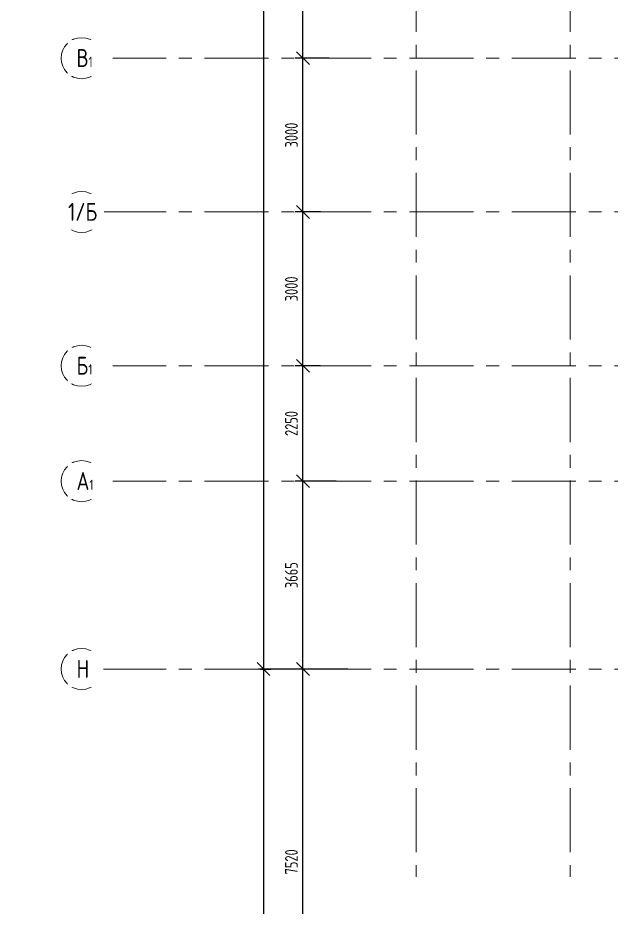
# Model space of a CAD drawing. Header units: millimetres. Extents: x -8689834 to 9419935, y 0 to 135940.
# Drawn here: x -360952 to -349367, y 78041 to 95388 of the extents above; entities that cross this region are included whole.
import ezdxf

# ---------------------------------------------------------------- set-up
doc = ezdxf.new("R2010")
doc.units = ezdxf.units.MM
doc.header["$MEASUREMENT"] = 0
doc.linetypes.add('CENTER', pattern=[2, 1.25, -0.25, 0.25, -0.25])
doc.layers.get('0').update_dxf_attribs({"color": 250, "lineweight": 9})
for name, color, linetype, lineweight in [('АР_Оси', 7, 'Continuous', 9), ('АР_Оси размеры', 7, 'Continuous', 9), ('тх разм', 250, 'Continuous', 9)]:
    doc.layers.add(name, color=color, linetype=linetype, lineweight=lineweight)
doc.layers.get('0').freeze()
doc.styles.add('ISOCPEUR', font='isocpeur.ttf', dxfattribs={"width": 0.7})
doc.styles.add('ГОСТ 2.304', font='isocpeur.ttf', dxfattribs={"width": 0.7})
doc.dimstyles.new('R_100', dxfattribs={"dimtxt": 270, "dimasz": 120, "dimexe": 100, "dimexo": 0, "dimgap": 60, "dimtad": 1, "dimdec": 0, "dimrnd": 5, "dimzin": 0, "dimdsep": 46, "dimtxsty": 'ISOCPEUR', "dimblk": 'ARCHTICK', "dimcen": 0, "dimdle": 100, "dimclrd": 256, "dimclre": 256, "dimclrt": 256, "dimadec": 0, "dimazin": 0, "dimtfac": 2, "dimtdec": 0, "dimtofl": 0, "dimtmove": 1, "dimatfit": 3, "dimfxl": 1, "dimtvp": 3, "dimtolj": 1, "dimtzin": 0, "dimarcsym": 0})
doc.dimstyles.new('СПДС', dxfattribs={"dimscale": 100, "dimtxt": 2.5, "dimasz": 2.5, "dimexe": 1.5, "dimexo": 0, "dimgap": 1, "dimtad": 1, "dimdec": 0, "dimrnd": 1, "dimtxsty": 'ГОСТ 2.304', "dimblk": 'OBLIQUE', "dimcen": 2.5, "dimdle": 1.5, "dimadec": 0, "dimazin": 2, "dimtfac": 0.75, "dimtdec": 0, "dimtmove": 1, "dimatfit": 3, "dimfxl": 1, "dimtolj": 1, "dimarcsym": 1})

# ---------------------------------------------------------------- blocks, each defined once
blk = doc.blocks.new('_Oblique')
at = {"color": 0, "linetype": 'ByBlock', "lineweight": -2}
blk.add_line((-0.5, -0.5), (0.5, 0.5), dxfattribs=at)
blk = doc.blocks.new('*D334')
at = {"layer": 'АР_Оси размеры', "color": 0, "lineweight": -2, "ltscale": 100, "transparency": 16777216}
for p, q in [((-355385, 75016), (-355385, 82836)), ((-354506, 82686), (-355535, 82686)), ((-354567, 75166), (-355535, 75166))]:
    blk.add_line(p, q, dxfattribs=at)
at = {"layer": 'АР_Оси размеры', "color": 0, "lineweight": -2, "ltscale": 100, "transparency": 16777216, "xscale": 250, "yscale": 250, "zscale": 250}
for p, rotation in [((-355385, 82686), 90), ((-355385, 75166), 270)]:
    blk.add_blockref('_Oblique', p, dxfattribs=dict(at, rotation=rotation))
at = {"layer": 'АР_Оси размеры', "color": 0, "ltscale": 100, "transparency": 16777216, "insert": (-355610, 78926), "char_height": 250, "attachment_point": 5, "rotation": 90, "style": 'ГОСТ 2.304'}
blk.add_mtext('\\A1;7520', dxfattribs=at)
blk = doc.blocks.new('*D335')
at = {"layer": 'АР_Оси размеры', "color": 0, "lineweight": -2, "ltscale": 100, "transparency": 16777216}
for p, q in [((-355385, 82536), (-355385, 86501)), ((-354736, 86351), (-355535, 86351)), ((-354506, 82686), (-355535, 82686))]:
    blk.add_line(p, q, dxfattribs=at)
at = {"layer": 'АР_Оси размеры', "color": 0, "lineweight": -2, "ltscale": 100, "transparency": 16777216, "xscale": 250, "yscale": 250, "zscale": 250}
for p, rotation in [((-355385, 86351), 90), ((-355385, 82686), 270)]:
    blk.add_blockref('_Oblique', p, dxfattribs=dict(at, rotation=rotation))
at = {"layer": 'АР_Оси размеры', "color": 0, "ltscale": 100, "transparency": 16777216, "insert": (-355610, 84518), "char_height": 250, "attachment_point": 5, "rotation": 90, "style": 'ГОСТ 2.304'}
blk.add_mtext('\\A1;3665', dxfattribs=at)
blk = doc.blocks.new('*D336')
at = {"layer": 'АР_Оси размеры', "color": 0, "lineweight": -2, "ltscale": 100, "transparency": 16777216}
for p, q in [((-355385, 86201), (-355385, 88751)), ((-355043, 88601), (-355535, 88601)), ((-354736, 86351), (-355535, 86351))]:
    blk.add_line(p, q, dxfattribs=at)
at = {"layer": 'АР_Оси размеры', "color": 0, "lineweight": -2, "ltscale": 100, "transparency": 16777216, "xscale": 250, "yscale": 250, "zscale": 250}
for p, rotation in [((-355385, 88601), 90), ((-355385, 86351), 270)]:
    blk.add_blockref('_Oblique', p, dxfattribs=dict(at, rotation=rotation))
at = {"layer": 'АР_Оси размеры', "color": 0, "ltscale": 100, "transparency": 16777216, "insert": (-355610, 87476), "char_height": 250, "attachment_point": 5, "rotation": 90, "style": 'ГОСТ 2.304'}
blk.add_mtext('\\A1;2250', dxfattribs=at)
blk = doc.blocks.new('*D337')
at = {"layer": 'АР_Оси размеры', "color": 0, "lineweight": -2, "ltscale": 100, "transparency": 16777216}
for p, q in [((-355043, 91601), (-355535, 91601)), ((-355385, 88451), (-355385, 91751)), ((-355043, 88601), (-355535, 88601))]:
    blk.add_line(p, q, dxfattribs=at)
at = {"layer": 'АР_Оси размеры', "color": 0, "lineweight": -2, "ltscale": 100, "transparency": 16777216, "xscale": 250, "yscale": 250, "zscale": 250}
for p, rotation in [((-355385, 91601), 90), ((-355385, 88601), 270)]:
    blk.add_blockref('_Oblique', p, dxfattribs=dict(at, rotation=rotation))
at = {"layer": 'АР_Оси размеры', "color": 0, "ltscale": 100, "transparency": 16777216, "insert": (-355610, 90101), "char_height": 250, "attachment_point": 5, "rotation": 90, "style": 'ГОСТ 2.304'}
blk.add_mtext('\\A1;3000', dxfattribs=at)
blk = doc.blocks.new('*D338')
at = {"layer": 'АР_Оси размеры', "color": 0, "lineweight": -2, "ltscale": 100, "transparency": 16777216}
for p, q in [((-355385, 91451), (-355385, 94751)), ((-354876, 94601), (-355535, 94601)), ((-355043, 91601), (-355535, 91601))]:
    blk.add_line(p, q, dxfattribs=at)
at = {"layer": 'АР_Оси размеры', "color": 0, "lineweight": -2, "ltscale": 100, "transparency": 16777216, "xscale": 250, "yscale": 250, "zscale": 250}
for p, rotation in [((-355385, 94601), 90), ((-355385, 91601), 270)]:
    blk.add_blockref('_Oblique', p, dxfattribs=dict(at, rotation=rotation))
at = {"layer": 'АР_Оси размеры', "color": 0, "ltscale": 100, "transparency": 16777216, "insert": (-355610, 93101), "char_height": 250, "attachment_point": 5, "rotation": 90, "style": 'ГОСТ 2.304'}
blk.add_mtext('\\A1;3000', dxfattribs=at)
blk = doc.blocks.new('*D339')
at = {"layer": 'АР_Оси размеры', "color": 0, "lineweight": -2, "ltscale": 100, "transparency": 16777216}
for p, q in [((-355385, 94451), (-355385, 99251)), ((-354822, 99101), (-355535, 99101)), ((-354876, 94601), (-355535, 94601))]:
    blk.add_line(p, q, dxfattribs=at)
at = {"layer": 'АР_Оси размеры', "color": 0, "lineweight": -2, "ltscale": 100, "transparency": 16777216, "xscale": 250, "yscale": 250, "zscale": 250}
for p, rotation in [((-355385, 99101), 90), ((-355385, 94601), 270)]:
    blk.add_blockref('_Oblique', p, dxfattribs=dict(at, rotation=rotation))
at = {"layer": 'АР_Оси размеры', "color": 0, "ltscale": 100, "transparency": 16777216, "insert": (-355610, 96851), "char_height": 250, "attachment_point": 5, "rotation": 90, "style": 'ГОСТ 2.304'}
blk.add_mtext('\\A1;4500', dxfattribs=at)
blk = doc.blocks.new('*D351')
at = {"layer": 'АР_Оси размеры', "color": 0, "lineweight": -2, "ltscale": 100, "transparency": 16777216}
for p, q in [((-356155, 130751), (-356155, 82536)), ((-356211, 130601), (-356005, 130601)), ((-356211, 82686), (-356005, 82686))]:
    blk.add_line(p, q, dxfattribs=at)
at = {"layer": 'АР_Оси размеры', "color": 0, "lineweight": -2, "ltscale": 100, "transparency": 16777216, "xscale": 250, "yscale": 250, "zscale": 250}
for p, rotation in [((-356155, 130601), 90), ((-356155, 82686), 270)]:
    blk.add_blockref('_Oblique', p, dxfattribs=dict(at, rotation=rotation))
at = {"layer": 'АР_Оси размеры', "color": 0, "ltscale": 100, "transparency": 16777216, "insert": (-356380, 106643), "char_height": 250, "attachment_point": 5, "rotation": 90, "style": 'ГОСТ 2.304'}
blk.add_mtext('\\A1;47915', dxfattribs=at)
blk = doc.blocks.new('_ArchTick')
at = {"color": 0, "linetype": 'ByBlock', "const_width": 0.15}
blk.add_lwpolyline([(-0.5, -0.5), (0.5, 0.5)], dxfattribs=at)
blk = doc.blocks.new('*D612')
at = {"layer": 'тх разм', "lineweight": -2, "ltscale": 500, "transparency": 16777216}
for p, q in [((-356155, 82786), (-356155, 55106)), ((-355020, 82686), (-356255, 82686)), ((-355864, 55206), (-356255, 55206))]:
    blk.add_line(p, q, dxfattribs=at)
at = {"layer": 'тх разм', "lineweight": -2, "ltscale": 500, "transparency": 16777216, "xscale": 120, "yscale": 120, "zscale": 120}
for p, rotation in [((-356155, 82686), 90), ((-356155, 55206), 270)]:
    blk.add_blockref('_ArchTick', p, dxfattribs=dict(at, rotation=rotation))
at = {"layer": 'тх разм', "lineweight": 13, "ltscale": 500, "transparency": 16777216, "insert": (-356350, 68946), "char_height": 270, "attachment_point": 5, "rotation": 90, "style": 'ISOCPEUR'}
blk.add_mtext('\\A1;27480', dxfattribs=at)

msp = doc.modelspace()

# ---------------------------------------------------------------- linework, layer by layer
at = {"layer": 'АР_Оси', "linetype": 'CENTER', "ltscale": 1000}
for p, q in [((-353172.1, 134363.2), (-353172.1, 78630.8)), ((-350172.1, 134363.2), (-350172.1, 78630.8)), ((-359305.8, 94600.7), (-276127.4, 94600.7)), ((-359305.8, 91600.7), (-276127.4, 91600.7)), ((-359305.8, 88600.7), (-276127.4, 88600.7)), ((-359305.8, 86350.7), (-276127.4, 86350.7)), ((-359305.8, 82685.7), (-275708.6, 82685.7))]:
    msp.add_line(p, q, dxfattribs=at)
at = {"layer": 'АР_Оси', "ltscale": 0.5}
for centre in [(-359705.8, 94600.7), (-359705.8, 91600.7), (-359705.8, 88600.7), (-359705.8, 86350.7), (-359705.8, 82685.7)]:
    msp.add_circle(centre, 400, dxfattribs=at)

# ---------------------------------------------------------------- dimensions: what is measured, and where the dimension line sits
at = {"layer": 'АР_Оси размеры', "ltscale": 100}
for base, p1, p2, picture, middle in [((-356155.3, 82685.7), (-356211.1, 130600.7), (-356211.1, 82685.7), '*D351', (-356380.3, 106643.2)), ((-355384.8, 99100.7), (-354875.8, 94600.7), (-354821.8, 99100.7), '*D339', (-355609.8, 96850.7)), ((-355384.8, 94600.7), (-355042.8, 91600.7), (-354875.8, 94600.7), '*D338', (-355609.8, 93100.7)), ((-355384.8, 91600.7), (-355042.8, 88600.7), (-355042.8, 91600.7), '*D337', (-355609.8, 90100.7)), ((-355384.8, 88600.7), (-354735.9, 86350.7), (-355042.8, 88600.7), '*D336', (-355609.8, 87475.7)), ((-355384.8, 86350.7), (-354506, 82685.7), (-354735.9, 86350.7), '*D335', (-355609.8, 84518.2)), ((-355384.8, 82685.7), (-354566.9, 75165.7), (-354506, 82685.7), '*D334', (-355609.8, 78925.7))]:
    dim = msp.add_linear_dim(base=base, p1=p1, p2=p2, angle=90, dimstyle='СПДС', dxfattribs=at)
    dim.commit()
    dim.dimension.update_dxf_attribs({"geometry": picture, "text_midpoint": middle})
at = {"layer": 'тх разм', "lineweight": 13, "ltscale": 500}
dim = msp.add_linear_dim(base=(-356155.3, 55205.7), p1=(-355020.4, 82685.7), p2=(-355863.8, 55205.7), angle=90, dimstyle='R_100', override={"dimpost": '\\X', "dimfxl": 2.5, "dimarcsym": 2}, dxfattribs=at)
dim.commit()
dim.dimension.update_dxf_attribs({"geometry": '*D612', "text_midpoint": (-356350.3, 68945.7)})

# ---------------------------------------------------------------- next in the draw order: texts
at = {"layer": 'АР_Оси', "char_height": 350, "width": 528.82, "attachment_point": 1, "line_spacing_factor": 1.149209, "style": 'ГОСТ 2.304', "bg_fill": 2}
for s, insert in [('{\\W0.8;В\\H0.57143x;1}', (-359805.6, 94778.5)), ('{\\W0.8;1/Б}', (-359970.5, 91778.5)), ('{\\W0.8;Б\\H0.57143x;1}', (-359805.6, 88778.5)), ('{\\W0.8;А\\H0.57143x;1}', (-359805.6, 86528.5))]:
    msp.add_mtext(s, dxfattribs=dict(at, insert=insert))
at = {"layer": 'АР_Оси', "insert": (-359805.6, 82863.5), "char_height": 350, "attachment_point": 1, "line_spacing_factor": 1.149209, "style": 'ГОСТ 2.304', "bg_fill": 2}
msp.add_mtext('{\\W0.8;Н}', dxfattribs=at)

doc.saveas('drawing.dxf')
